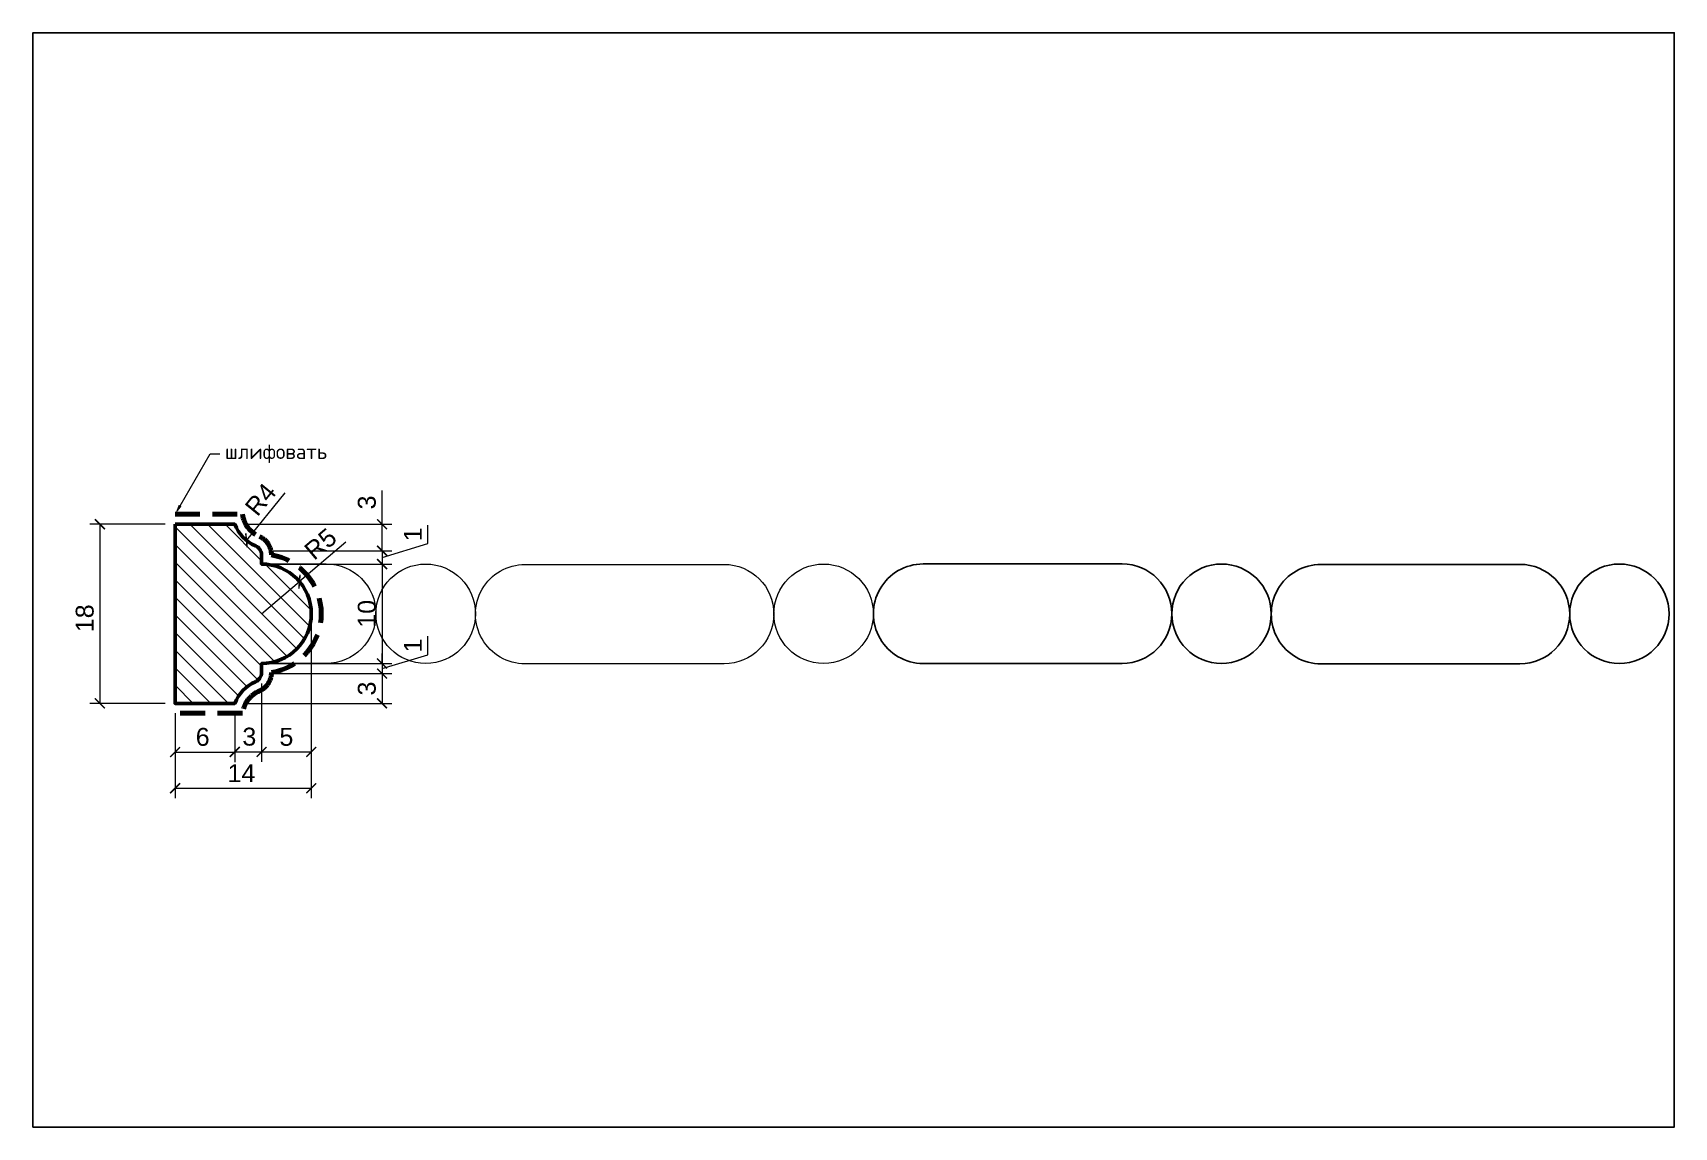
# Model space of a CAD drawing. Header units: millimetres. Extents: x 1294 to 1459, y -4546 to -4436.
import ezdxf
from ezdxf import colors
from ezdxf.entities.mleader import LeaderData, LeaderLine
from ezdxf.math import Vec2, Vec3

# ---------------------------------------------------------------- set-up
doc = ezdxf.new("R2010")
doc.units = ezdxf.units.MM
doc.linetypes.add('HIDDEN', pattern=[0.375, 0.25, -0.125])
doc.layers.add('Outside panel', color=7, linetype='Continuous', lineweight=18, true_color=0x7f5e57)
for name, color, linetype, lineweight in [('линия 15', 7, 'Continuous', 15), ('линия 50', 1, 'Continuous', 140), ('служебный слой РАЗМЕРЫ', 7, 'Continuous', 9)]:
    doc.layers.add(name, color=color, linetype=linetype, lineweight=lineweight)
doc.layers.add('размеры в модели', color=7, linetype='Continuous')
doc.styles.get("Standard").update_dxf_attribs({"font": 'arial.ttf'})
doc.styles.add('ЕСКД профили текст', font='isocpeur.ttf')
doc.dimstyles.new('M_1', dxfattribs={"dimtxt": 1.8, "dimasz": 1, "dimexe": 1, "dimexo": 1, "dimgap": 0.6, "dimtad": 1, "dimdec": 0, "dimdsep": 46, "dimtxsty": 'Standard', "dimblk": 'ARCHTICK', "dimcen": -5, "dimclrd": 7, "dimclre": 7, "dimclrt": 7, "dimadec": 0, "dimazin": 0, "dimtfac": 1, "dimtdec": 0, "dimtmove": 0, "dimatfit": 3, "dimfxl": 1, "dimtolj": 1, "dimtzin": 0, "dimlwd": 5, "dimlwe": 5, "dimarcsym": 0})

# ---------------------------------------------------------------- blocks, each defined once
blk = doc.blocks.new('_ArchTick')
at = {"color": 0, "linetype": 'ByBlock', "const_width": 0.15}
blk.add_lwpolyline([(-0.5, -0.5), (0.5, 0.5)], dxfattribs=at)
blk = doc.blocks.new('*D12')
at = {"layer": 'Defpoints', "color": 0, "ltscale": 1000, "transparency": 16777216}
for p in [(1316.52, -4500.51), (1313.83, -4503.5), (1316.52, -4508.38)]:
    blk.add_point(p, dxfattribs=at)
at = {"layer": 'линия 15', "color": 7, "lineweight": 5, "ltscale": 1000, "transparency": 16777216}
for p, q in [((1316.52, -4501.51), (1316.52, -4509.38)), ((1313.83, -4504.5), (1313.83, -4509.38)), ((1313.83, -4508.38), (1316.52, -4508.38))]:
    blk.add_line(p, q, dxfattribs=at)
at = {"layer": 'линия 15', "color": 7, "lineweight": 5, "ltscale": 1000, "transparency": 16777216, "rotation": 180}
blk.add_blockref('_ArchTick', (1313.83, -4508.38), dxfattribs=at)
at = {"layer": 'линия 15', "color": 7, "lineweight": 5, "ltscale": 1000, "transparency": 16777216}
blk.add_blockref('_ArchTick', (1316.52, -4508.38), dxfattribs=at)
at = {"layer": 'линия 15', "color": 7, "ltscale": 1000, "transparency": 16777216, "insert": (1315.29, -4506.86), "char_height": 1.8, "attachment_point": 5}
blk.add_mtext('\\A1;3', dxfattribs=at)
blk = doc.blocks.new('*D11')
at = {"layer": 'Defpoints', "color": 0, "ltscale": 1000, "transparency": 16777216}
for p in [(1316.52, -4500.51), (1313.83, -4503.5), (1328.63, -4503.5)]:
    blk.add_point(p, dxfattribs=at)
at = {"layer": 'линия 15', "color": 7, "lineweight": 5, "ltscale": 1000, "transparency": 16777216}
for p, q in [((1317.52, -4500.51), (1329.63, -4500.51)), ((1328.63, -4500.51), (1328.63, -4503.5)), ((1314.83, -4503.5), (1329.63, -4503.5))]:
    blk.add_line(p, q, dxfattribs=at)
for p, rotation in [((1328.63, -4500.51), 90), ((1328.63, -4503.5), 270)]:
    blk.add_blockref('_ArchTick', p, dxfattribs=dict(at, rotation=rotation))
at = {"layer": 'линия 15', "color": 7, "ltscale": 1000, "transparency": 16777216, "insert": (1327.11, -4502.01), "char_height": 1.8, "attachment_point": 5, "rotation": 90}
blk.add_mtext('\\A1;3', dxfattribs=at)
blk = doc.blocks.new('*D10')
at = {"layer": 'Defpoints', "color": 0, "ltscale": 1000, "transparency": 16777216}
for p in [(1316.52, -4499.5), (1316.52, -4500.51), (1328.63, -4500.51)]:
    blk.add_point(p, dxfattribs=at)
at = {"layer": 'линия 15', "color": 7, "lineweight": 5, "ltscale": 1000, "transparency": 16777216}
for p, q in [((1333.24, -4498.62), (1333.24, -4496.76)), ((1317.52, -4499.5), (1329.63, -4499.5)), ((1328.63, -4499.5), (1328.63, -4498.5)), ((1328.63, -4500.01), (1333.24, -4498.62)), ((1328.63, -4499.5), (1328.63, -4500.51)), ((1328.63, -4499.5), (1328.63, -4500.51)), ((1317.52, -4500.51), (1329.63, -4500.51)), ((1328.63, -4500.51), (1328.63, -4501.51))]:
    blk.add_line(p, q, dxfattribs=at)
for p, rotation in [((1328.63, -4499.5), 270), ((1328.63, -4500.51), 90)]:
    blk.add_blockref('_ArchTick', p, dxfattribs=dict(at, rotation=rotation))
at = {"layer": 'линия 15', "color": 7, "ltscale": 1000, "transparency": 16777216, "insert": (1331.73, -4497.69), "char_height": 1.8, "attachment_point": 5, "rotation": 90}
blk.add_mtext('\\A1;1', dxfattribs=at)
blk = doc.blocks.new('*D9')
at = {"layer": 'Defpoints', "color": 0, "ltscale": 1000, "transparency": 16777216}
for p in [(1316.52, -4489.5), (1316.52, -4499.5), (1328.63, -4499.5)]:
    blk.add_point(p, dxfattribs=at)
at = {"layer": 'линия 15', "color": 7, "lineweight": 5, "ltscale": 1000, "transparency": 16777216}
for p, q in [((1317.52, -4489.5), (1329.63, -4489.5)), ((1328.63, -4489.5), (1328.63, -4499.5)), ((1317.52, -4499.5), (1329.63, -4499.5))]:
    blk.add_line(p, q, dxfattribs=at)
for p, rotation in [((1328.63, -4489.5), 90), ((1328.63, -4499.5), 270)]:
    blk.add_blockref('_ArchTick', p, dxfattribs=dict(at, rotation=rotation))
at = {"layer": 'линия 15', "color": 7, "ltscale": 1000, "transparency": 16777216, "insert": (1327.11, -4494.5), "char_height": 1.8, "attachment_point": 5, "rotation": 90}
blk.add_mtext('\\A1;10', dxfattribs=at)
blk = doc.blocks.new('*D8')
at = {"layer": 'Defpoints', "color": 0, "ltscale": 1000, "transparency": 16777216}
for p in [(1316.43, -4488.16), (1316.52, -4489.5), (1328.63, -4489.5)]:
    blk.add_point(p, dxfattribs=at)
at = {"layer": 'линия 15', "color": 7, "lineweight": 5, "ltscale": 1000, "transparency": 16777216}
for p, q in [((1333.24, -4487.45), (1333.24, -4485.58)), ((1328.63, -4488.83), (1333.24, -4487.45)), ((1317.43, -4488.16), (1329.63, -4488.16)), ((1317.52, -4489.5), (1329.63, -4489.5)), ((1328.63, -4488.16), (1328.63, -4489.5))]:
    blk.add_line(p, q, dxfattribs=at)
for p, rotation in [((1328.63, -4488.16), 90), ((1328.63, -4489.5), 270)]:
    blk.add_blockref('_ArchTick', p, dxfattribs=dict(at, rotation=rotation))
at = {"layer": 'линия 15', "color": 7, "ltscale": 1000, "transparency": 16777216, "insert": (1331.73, -4486.51), "char_height": 1.8, "attachment_point": 5, "rotation": 90}
blk.add_mtext('\\A1;1', dxfattribs=at)
blk = doc.blocks.new('*D7')
at = {"layer": 'Defpoints', "color": 0, "ltscale": 1000, "transparency": 16777216}
for p in [(1313.83, -4485.5), (1316.43, -4488.16), (1328.63, -4488.16)]:
    blk.add_point(p, dxfattribs=at)
at = {"layer": 'линия 15', "color": 7, "lineweight": 5, "ltscale": 1000, "transparency": 16777216}
for p, q in [((1328.63, -4485.5), (1328.63, -4482.12)), ((1314.83, -4485.5), (1329.63, -4485.5)), ((1328.63, -4488.16), (1328.63, -4485.5)), ((1317.43, -4488.16), (1329.63, -4488.16))]:
    blk.add_line(p, q, dxfattribs=at)
for p, rotation in [((1328.63, -4485.5), 90), ((1328.63, -4488.16), 270)]:
    blk.add_blockref('_ArchTick', p, dxfattribs=dict(at, rotation=rotation))
at = {"layer": 'линия 15', "color": 7, "ltscale": 1000, "transparency": 16777216, "insert": (1327.11, -4483.31), "char_height": 1.8, "attachment_point": 5, "rotation": 90}
blk.add_mtext('\\A1;3', dxfattribs=at)
blk = doc.blocks.new('*D6')
at = {"layer": 'Defpoints', "color": 0, "ltscale": 1000, "transparency": 16777216}
for p in [(1317.47, -4484.08), (1315, -4487.11)]:
    blk.add_point(p, dxfattribs=at)
at = {"layer": 'линия 15', "color": 7, "lineweight": 5, "ltscale": 1000, "transparency": 16777216}
blk.add_line((1318.87, -4482.35), (1315, -4487.11), dxfattribs=at)
at = {"layer": 'линия 15', "color": 7, "lineweight": 5, "ltscale": 1000, "transparency": 16777216, "rotation": 230.8608114636299}
blk.add_blockref('_ArchTick', (1315, -4487.11), dxfattribs=at)
at = {"layer": 'линия 15', "color": 7, "ltscale": 1000, "transparency": 16777216, "insert": (1316.42, -4483), "char_height": 1.8, "attachment_point": 5, "rotation": 50.8608}
blk.add_mtext('\\A1;R4', dxfattribs=at)
blk = doc.blocks.new('*D5')
at = {"layer": 'Defpoints', "color": 0, "ltscale": 1000, "transparency": 16777216}
for p in [(1320.33, -4491.26), (1316.52, -4494.5)]:
    blk.add_point(p, dxfattribs=at)
at = {"layer": 'размеры в модели', "color": 7, "lineweight": 5, "ltscale": 1000, "transparency": 16777216}
for p in [(1325, -4487.31), (1316.52, -4494.5)]:
    blk.add_line(p, (1320.33, -4491.26), dxfattribs=at)
at = {"layer": 'размеры в модели', "color": 7, "lineweight": 5, "ltscale": 1000, "transparency": 16777216, "rotation": 220.3136193348386}
blk.add_blockref('_ArchTick', (1320.33, -4491.26), dxfattribs=at)
at = {"layer": 'размеры в модели', "color": 7, "ltscale": 1000, "transparency": 16777216, "insert": (1322.45, -4487.48), "char_height": 1.8, "attachment_point": 5, "rotation": 40.3136}
blk.add_mtext('\\A1;R5', dxfattribs=at)
blk = doc.blocks.new('*D4')
at = {"layer": 'Defpoints', "color": 0, "ltscale": 1000, "transparency": 16777216}
for p in [(1307.83, -4503.5), (1313.83, -4503.5), (1313.83, -4508.4)]:
    blk.add_point(p, dxfattribs=at)
at = {"layer": 'размеры в модели', "color": 7, "lineweight": 5, "ltscale": 1000, "transparency": 16777216}
for p, q in [((1307.83, -4504.5), (1307.83, -4509.4)), ((1313.83, -4504.5), (1313.83, -4509.4)), ((1307.83, -4508.4), (1313.83, -4508.4))]:
    blk.add_line(p, q, dxfattribs=at)
at = {"layer": 'размеры в модели', "color": 7, "lineweight": 5, "ltscale": 1000, "transparency": 16777216, "rotation": 180}
blk.add_blockref('_ArchTick', (1307.83, -4508.4), dxfattribs=at)
at = {"layer": 'размеры в модели', "color": 7, "lineweight": 5, "ltscale": 1000, "transparency": 16777216}
blk.add_blockref('_ArchTick', (1313.83, -4508.4), dxfattribs=at)
at = {"layer": 'размеры в модели', "color": 7, "ltscale": 1000, "transparency": 16777216, "insert": (1310.6, -4506.88), "char_height": 1.8, "attachment_point": 5}
blk.add_mtext('\\A1;6', dxfattribs=at)
blk = doc.blocks.new('*D3')
at = {"layer": 'Defpoints', "color": 0, "ltscale": 1000, "transparency": 16777216}
for p in [(1321.51, -4494.18), (1307.83, -4503.5), (1321.51, -4512.03)]:
    blk.add_point(p, dxfattribs=at)
at = {"layer": 'размеры в модели', "color": 7, "lineweight": 5, "ltscale": 1000, "transparency": 16777216}
for p, q in [((1321.51, -4495.18), (1321.51, -4513.03)), ((1307.83, -4504.5), (1307.83, -4513.03)), ((1307.83, -4512.03), (1321.51, -4512.03))]:
    blk.add_line(p, q, dxfattribs=at)
at = {"layer": 'размеры в модели', "color": 7, "lineweight": 5, "ltscale": 1000, "transparency": 16777216, "rotation": 180}
blk.add_blockref('_ArchTick', (1307.83, -4512.03), dxfattribs=at)
at = {"layer": 'размеры в модели', "color": 7, "lineweight": 5, "ltscale": 1000, "transparency": 16777216}
blk.add_blockref('_ArchTick', (1321.51, -4512.03), dxfattribs=at)
at = {"layer": 'размеры в модели', "color": 7, "ltscale": 1000, "transparency": 16777216, "insert": (1314.5, -4510.52), "char_height": 1.8, "attachment_point": 5}
blk.add_mtext('\\A1;14', dxfattribs=at)
blk = doc.blocks.new('*D2')
at = {"layer": 'Defpoints', "color": 0, "ltscale": 1000, "transparency": 16777216}
for p in [(1307.83, -4485.5), (1300.27, -4503.5), (1307.83, -4503.5)]:
    blk.add_point(p, dxfattribs=at)
at = {"layer": 'размеры в модели', "color": 7, "lineweight": 5, "ltscale": 1000, "transparency": 16777216}
for p, q in [((1306.83, -4485.5), (1299.27, -4485.5)), ((1300.27, -4485.5), (1300.27, -4503.5)), ((1306.83, -4503.5), (1299.27, -4503.5))]:
    blk.add_line(p, q, dxfattribs=at)
for p, rotation in [((1300.27, -4485.5), 90), ((1300.27, -4503.5), 270)]:
    blk.add_blockref('_ArchTick', p, dxfattribs=dict(at, rotation=rotation))
at = {"layer": 'размеры в модели', "color": 7, "ltscale": 1000, "transparency": 16777216, "insert": (1298.75, -4494.95), "char_height": 1.8, "attachment_point": 5, "rotation": 90}
blk.add_mtext('\\A1;18', dxfattribs=at)

msp = doc.modelspace()

# ---------------------------------------------------------------- hatches: boundary and pattern name
at = {"layer": 'Outside panel', "ltscale": 1000}
h = msp.add_hatch(dxfattribs=at)
h.set_pattern_fill('ANSI31', color=256, scale=10, angle=90)
h.set_pattern_definition([(135, (-308900.0735, 87950.9176), (-0.8838834765, -0.8838834765), [])])
edge = h.paths.add_edge_path()
edge.add_line((1307.83, -4485.5), (1313.83, -4485.5))
edge.add_arc((1317.47, -4484.08), 3.91, 201.299, 246.4379)
edge.add_arc((1315.52, -4488.58), 0.998, -0.0828, 67.2685, ccw=False)
edge.add_line((1316.52, -4488.58), (1316.52, -4489.5))
edge.add_arc((1316.52, -4494.5), 5, -90, 90, ccw=False)
edge.add_line((1316.52, -4499.5), (1316.52, -4500.41))
edge.add_arc((1315.52, -4500.41), 0.998, -67.2685, 0.0828, ccw=False)
edge.add_arc((1317.47, -4504.92), 3.91, 113.5621, 158.701)
edge.add_line((1313.83, -4503.5), (1307.83, -4503.5))
edge.add_line((1307.83, -4503.5), (1307.83, -4485.5))

# ---------------------------------------------------------------- linework, layer by layer
at = {"color": 6, "ltscale": 1000}
msp.add_lwpolyline([(1293.53, -4546.1), (1458.53, -4546.1), (1458.53, -4436.1), (1293.53, -4436.1)], close=True, dxfattribs=at)
at = {"lineweight": 50}
msp.add_lwpolyline([(1307.83, -4485.5), (1313.83, -4485.5, 0.199543), (1315.9, -4487.66, -0.302639), (1316.52, -4488.58), (1316.52, -4489.5, -1), (1316.52, -4499.5), (1316.52, -4500.41, -0.302639), (1315.9, -4501.33, 0.199543), (1313.83, -4503.5), (1307.83, -4503.5)], format="xyb", close=True, dxfattribs=at)
at = {"linetype": 'Continuous', "lineweight": 15}
msp.add_lwpolyline([(1316.52, -4489.49), (1323.02, -4489.49, -1), (1323.02, -4499.49), (1316.82, -4499.49)], format="xyb", dxfattribs=at)
msp.add_lwpolyline([(1343.02, -4489.53), (1363.02, -4489.53, -1), (1363.02, -4499.53), (1343.02, -4499.53, -1.000007), (1343.02, -4489.53)], format="xyb", close=True, dxfattribs=at)
at = {"linetype": 'Continuous'}
for points in [[(1383.02, -4489.49), (1403.02, -4489.49, -1), (1403.02, -4499.49), (1383.02, -4499.49, -1.000007), (1383.02, -4489.49)], [(1423.02, -4489.53), (1443.02, -4489.53, -1), (1443.02, -4499.53), (1423.02, -4499.53, -1.000007), (1423.02, -4489.53)]]:
    msp.add_lwpolyline(points, format="xyb", close=True, dxfattribs=at)
at = {"linetype": 'Continuous', "lineweight": 15}
for centre in [(1333.02, -4494.5), (1373.02, -4494.5)]:
    msp.add_circle(centre, 5, dxfattribs=at)
at = {"linetype": 'Continuous'}
for centre in [(1413.02, -4494.5), (1453.02, -4494.5)]:
    msp.add_circle(centre, 5, dxfattribs=at)
at = {"layer": 'линия 50', "color": 1, "linetype": 'HIDDEN', "ltscale": 10, "true_color": 0xff0909}
msp.add_lwpolyline([(1307.83, -4484.5), (1314.59, -4484.5, 0.258772), (1316.3, -4486.74, -0.301109), (1317.52, -4488.58, -0.845154), (1317.52, -4500.41, -0.301109), (1316.3, -4502.25, 0.25877), (1314.59, -4504.5), (1307.83, -4504.5)], format="xyb", dxfattribs=at)

# ---------------------------------------------------------------- dimensions: what is measured, and where the dimension line sits
at = {"layer": 'линия 15', "color": 7, "ltscale": 1000}
dim = msp.add_radius_dim(center=(1317.47, -4484.08), mpoint=(1315, -4487.11), dimstyle='M_1', dxfattribs=at)
dim.commit()
dim.dimension.update_dxf_attribs({"geometry": '*D6', "text_midpoint": (1317.58, -4483.94), "dimtype": 132})
dim = msp.add_linear_dim(base=(1328.63, -4488.16), p1=(1313.83, -4485.5), p2=(1316.43, -4488.16), angle=90, dimstyle='M_1', dxfattribs=at)
dim.commit()
dim.dimension.update_dxf_attribs({"geometry": '*D7', "text_midpoint": (1328.63, -4483.31), "dimtype": 128})
for base, p1, p2, picture, middle in [((1328.63, -4489.5), (1316.43, -4488.16), (1316.52, -4489.5), '*D8', (1331.73, -4486.85)), ((1328.63, -4499.5), (1316.52, -4489.5), (1316.52, -4499.5), '*D9', (1327.11, -4494.5)), ((1328.63, -4500.51), (1316.52, -4499.5), (1316.52, -4500.51), '*D10', (1331.73, -4498.02)), ((1328.63, -4503.5), (1316.52, -4500.51), (1313.83, -4503.5), '*D11', (1327.11, -4502.01))]:
    dim = msp.add_linear_dim(base=base, p1=p1, p2=p2, angle=90, dimstyle='M_1', dxfattribs=at)
    dim.commit()
    dim.dimension.update_dxf_attribs({"geometry": picture, "text_midpoint": middle})
msp.add_linear_dim(base=(1321.51, -4508.38), p1=(1316.52, -4500.51), p2=(1321.51, -4494.18), dimstyle='M_1', dxfattribs=at).render()
dim = msp.add_linear_dim(base=(1316.52, -4508.38), p1=(1313.83, -4503.5), p2=(1316.52, -4500.51), dimstyle='M_1', dxfattribs=at)
dim.commit()
dim.dimension.update_dxf_attribs({"geometry": '*D12', "text_midpoint": (1315.29, -4508.38), "dimtype": 128})
at = {"layer": 'размеры в модели', "color": 5, "ltscale": 1000}
dim = msp.add_linear_dim(base=(1300.27, -4503.5), p1=(1307.83, -4485.5), p2=(1307.83, -4503.5), angle=90, dimstyle='M_1', dxfattribs=at)
dim.commit()
dim.dimension.update_dxf_attribs({"geometry": '*D2', "text_midpoint": (1300.27, -4494.95), "dimtype": 128})
dim = msp.add_radius_dim(center=(1316.52, -4494.5), mpoint=(1320.33, -4491.26), dimstyle='M_1', dxfattribs=at)
dim.commit()
dim.dimension.update_dxf_attribs({"geometry": '*D5', "text_midpoint": (1322.45, -4487.48)})
for base, p2, picture, middle in [((1321.51, -4512.03), (1321.51, -4494.18), '*D3', (1314.5, -4512.03)), ((1313.83, -4508.4), (1313.83, -4503.5), '*D4', (1310.6, -4508.4))]:
    dim = msp.add_linear_dim(base=base, p1=(1307.83, -4503.5), p2=p2, dimstyle='M_1', dxfattribs=at)
    dim.commit()
    dim.dimension.update_dxf_attribs({"geometry": picture, "text_midpoint": middle, "dimtype": 128})

# ---------------------------------------------------------------- leaders
at = {"layer": 'служебный слой РАЗМЕРЫ'}
ml = msp.add_multileader_mtext('Standard', dxfattribs=at)
ml.set_content('\\A1;шлифовать', color=256, style='ЕСКД профили текст')
ml.set_leader_properties(color=256, linetype='ByLayer', lineweight=-1)
ml.build(insert=Vec2(0, 0))
ml.multileader.update_dxf_attribs({"dogleg_length": 1, "arrow_head_size": 1})
ctx = ml.context
ctx.base_point, ctx.char_height, ctx.arrow_head_size, ctx.landing_gap_size, ctx.plane_origin = Vec3(1312.34, -4478.42), 1.5, 1, 0.5, Vec3(1325.82, -4452.25)
notes = []
notes.append((ctx, [(1, (1, 1, 0), (1311.34, -4478.42), (1, 0), 1, [(0, [(1307.83, -4484.5)], 0, [])])]))
ctx.mtext.insert, ctx.mtext.flow_direction = Vec3(1312.84, -4477.44), 5
for ctx, leaders in notes:
    for number, flags, end, landing, length, lines in leaders:
        leader = LeaderData()
        leader.index, (leader.has_last_leader_line, leader.has_dogleg_vector, leader.attachment_direction) = number, flags
        leader.last_leader_point, leader.dogleg_vector, leader.dogleg_length = Vec3(end), Vec3(landing), length
        for number, points, colour, breaks in lines:
            line = LeaderLine()
            line.index, line.vertices, line.color, line.breaks = number, Vec3.list(points), colors.encode_raw_color(colour), breaks
            leader.lines.append(line)
        ctx.leaders.append(leader)

doc.saveas('drawing.dxf')
